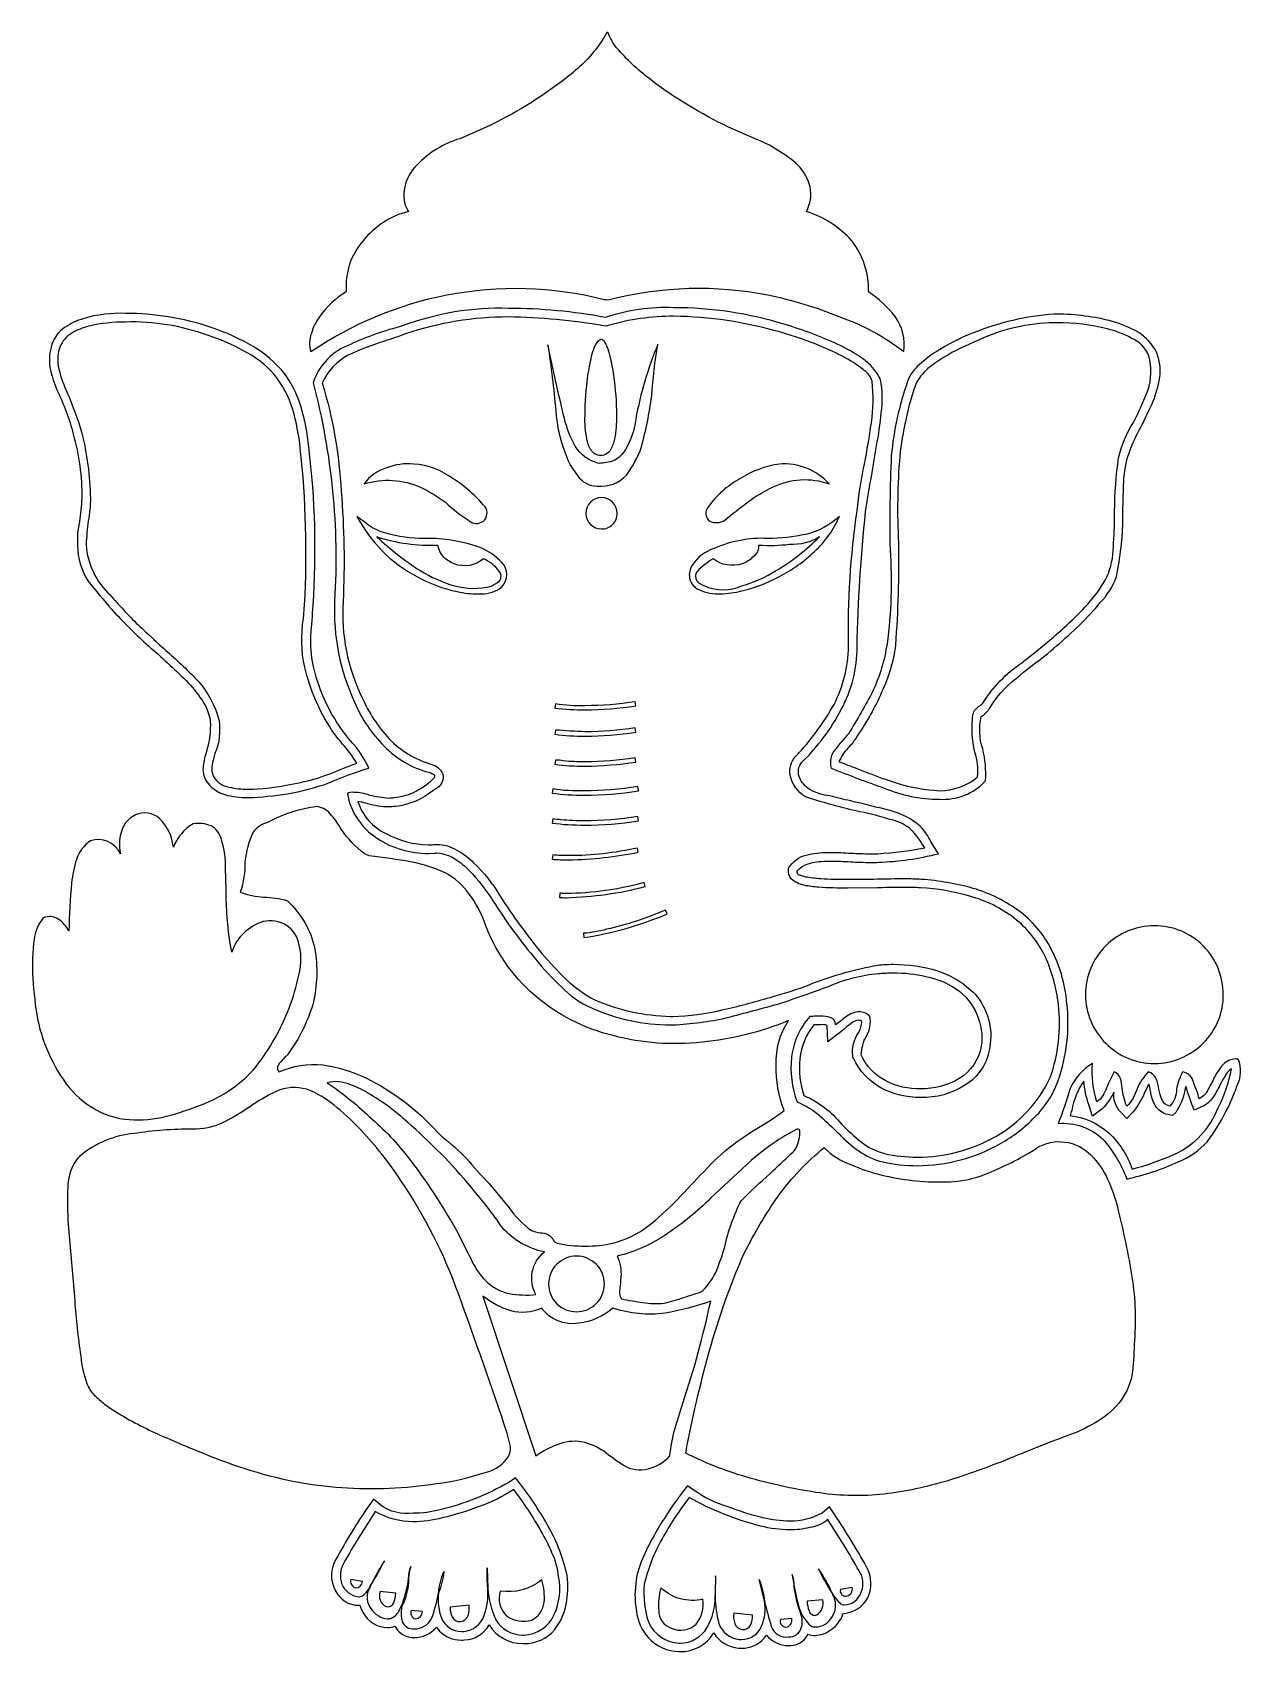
# Model space of a CAD drawing. Extents: x 7 to 103, y 10 to 139.
import ezdxf

# ---------------------------------------------------------------- set-up
doc = ezdxf.new("R2010")
doc.units = 0

msp = doc.modelspace()

# ---------------------------------------------------------------- linework, layer by layer
at = {"layer": '_____1', "color": 0}
for points in [[(76.1828, 113.3232, 0.18988), (75.51243, 116.0877, 0.08124), (73.3769, 118.082, 0.17641), (72.04461, 122.12603, 0.13533), (68.4462, 124.4574, 0.17831), (68.73744, 126.40625, 0.12556), (67.77164, 128.14197, 0.08571), (64.3687, 130.2354, -0.05139), (57.89762, 133.62146, -0.03788), (54.98387, 135.82663, -0.03671), (53.68763, 137.11418, -0.12409), (52.7149, 138.6487, 0.57249), (52.5778, 138.6196, -0.08382), (50.2993, 135.80997, -0.03139), (47.38918, 133.61215, -0.05186), (40.9322, 130.2354, 0.13141), (37.52831, 128.14125, 0.15221), (36.56247, 126.40534, 0.20983), (36.8534, 124.4574, 0.16372), (33.25756, 122.12771, 0.20508), (31.9244, 118.082, 0.10441), (29.78836, 116.08789, 0.09269), (29.149, 114.77328, 0.17896), (29.1185, 113.3232, -0.10119), (39.9122, 117.8263, -0.11099), (52.3798, 117.4773, 0.1204), (52.924, 117.4802, -0.11267), (65.3878, 117.8263, -0.04667), (71.01475, 116.1189, -0.08095), (76.1828, 113.3232)], [(33.7083, 80.2595, 0.06222), (32.61951, 82.02799, -0.04645), (31.3266, 83.6599, -0.09268), (29.287, 88.4203, -0.05801), (29.1103, 90.79624, 0.00955), (29.2874, 93.1796, 0.04697), (28.9478, 105.7568, 0.05458), (28.30402, 109.00719, 0.10783), (26.75023, 111.9087, 0.08047), (24.16389, 113.95303, 0.03747), (21.1294, 115.2773, 0.07978), (14.4047, 116.3571, 0.08529), (11.07499, 115.94578, 0.09527), (9.55956, 115.2307, 0.15866), (8.5501, 113.9161, 0.11949), (8.40097, 112.07067, 0.0443), (8.94377, 110.28262, -0.05095), (10.249, 106.776, -0.06851), (10.9301, 101.6793, -0.01192), (10.74151, 99.80965, 0.07268), (10.5897, 97.938, 0.13595), (11.41294, 95.11654, 0.01047), (13.3106, 92.8384, 0.0171), (16.0298, 90.1175, -0.02221), (19.01971, 87.38389, -0.04934), (20.33269, 85.84501, -0.12015), (21.1294, 83.9992, -0.07976), (20.83733, 81.60276, 0.06073), (20.56689, 80.41596, 0.17108), (20.7902, 79.2391, 0.16594), (22.26948, 78.14664, 0.06377), (24.1313, 77.9082, 0.02857), (27.2478, 78.2199, 0.04228), (30.52826, 79.07349, -0.02823), (33.7083, 80.2595)], [(71.02378, 51.22662, 0.05182), (72.60808, 49.85195, 0.10195), (74.504, 48.9825, 0.05418), (77.2626, 48.6827, 0.12995), (83.86305, 50.44607, 0.07534), (86.58398, 52.55487, 0.11244), (88.4356, 55.4418, 0.11153), (89.1287, 61.5618, 0.0909), (88.0246, 65.59241, 0.11666), (85.42544, 68.84081, 0.08601), (81.69231, 70.70656, 0.04985), (77.5641, 71.4203, 0.01295), (76.2405, 71.4546, 0.00715), (74.0683, 71.426, -0.00549), (71.7198, 71.4002, -0.02277), (69.58847, 71.4578, -0.03561), (68.53412, 71.58284, -0.06218), (68.02359, 71.72633, -0.46419), (67.7057, 72.0998, -0.1453), (68.94083, 72.75803, -0.04053), (70.3631, 72.8735, -0.01002), (71.9436, 72.8188, 0.0166), (73.5487, 72.7655, 0.05151), (74.1636, 72.7798, 0.05553), (78.9237, 73.4595, -0.00985), (78.23609, 74.57911, 0.07319), (77.48022, 75.64958, 0.10735), (75.1841, 76.8603, 0.00408), (71.93577, 77.65181, -0.0087), (70.31132, 78.04599, -0.11519), (68.7248, 78.5607, -0.17368), (67.90246, 79.51757, -0.28868), (68.0911, 80.7214, 0.08003), (71.19952, 84.89563, 0.13218), (72.4645, 89.9068, -0.0197), (73.1445, 100.6155, -0.00219), (74.01645, 105.8456, 0.02426), (74.38428, 108.4707, 0.08346), (74.3339, 111.1134, 0.12378), (72.89216, 112.78498, 0.03571), (70.94663, 113.89696, 0.0373), (66.75092, 115.471, 0.07564), (57.9094, 116.8145, 0.09083), (52.491, 116.0408, 0.04645), (44.8007, 116.7568, 0.0978), (36.3817, 115.3653, 0.04561), (32.25583, 113.89975, 0.22901), (29.287, 110.8577, -0.08008), (30.9874, 93.5184, 0.11947), (32.60131, 85.43304, 0.09527), (34.924, 82.00635, 0.13688), (38.4671, 79.9187, -0.08709), (38.78753, 79.79719, -0.43744), (38.9125, 79.51361, -0.0379), (38.4237, 79.0284, -0.14308), (35.7479, 77.8807, -0.03129), (35.3105, 77.8533, -0.04765), (33.7807, 78.0886, 0.0971), (32.5132, 78.3267, 0.17374), (32.0078, 78.2199, 0.20546), (34.32747, 74.70702, 0.1479), (38.4442, 73.4799), (38.9319, 73.5044, -0.02315), (39.1197, 73.5131, -0.12024), (40.54061, 73.05107, -0.05367), (41.7102, 72.09931, -0.04535), (43.5667, 69.7215, 0.03453), (47.00809, 65.01137, 0.03506), (49.00523, 62.88639, 0.1082), (51.3856, 61.2226, 0.10737), (57.657, 59.8602, -0.02684), (57.846, 59.8631, 0.04475), (62.14571, 60.4418, 0.00367), (66.3448, 61.5618, 0.00368), (70.2102, 62.9141, -0.08511), (74.1636, 63.9419, -0.02288), (75.3342, 63.9955, -0.0589), (77.93665, 63.70775, -0.09785), (80.35001, 62.70573, -0.27925), (82.3302, 58.1626, -0.21306), (80.57601, 55.59722, -0.13326), (77.508, 54.7777, -0.13043), (74.74066, 55.43437, -0.1766), (72.8053, 57.4826, -0.13115), (73.22012, 58.99642, 0.18213), (73.4836, 60.5414, 0.20164), (72.6208, 60.908, 0.12177), (71.61748, 60.53529, -0.00561), (70.7645, 59.8631, 0.30512), (70.33591, 60.45948, 0.06278), (69.5591, 60.5574, -0.03125), (69.1606, 60.5484, -0.00879), (68.7625, 60.5414), (68.7248, 60.5414, 0.15259), (67.26269, 57.29784, 0.1124), (67.7057, 53.7413, -0.0786), (69.4965, 52.66679, -0.00702), (71.02378, 51.22662)], [(71.2321, 51.9763, 0.02097), (72.78363, 50.56535, 0.09628), (74.6514, 49.6466, 0.05428), (77.2626, 49.3622, 0.13023), (83.47041, 51.00565, 0.1541), (87.8006, 55.6742, 0.11458), (88.4503, 61.4837, 0.07687), (87.40718, 65.28409, 0.11502), (84.94331, 68.33723, 0.10011), (81.41213, 70.07731, 0.05907), (77.515, 70.7431, 0.023), (76.2405, 70.775, 0.00601), (74.2037, 70.7505), (74.0802, 70.7476), (71.7198, 70.7185, -0.01541), (69.40839, 70.78978, -0.02896), (68.26327, 70.9456, -0.12335), (67.2482, 71.4546, -0.22281), (67.0338, 72.2099), (67.062, 72.383), (67.1718, 72.5229, -0.18919), (68.63871, 73.38978, -0.07348), (70.3631, 73.5535, -0.01696), (71.9755, 73.4988, 0.00737), (73.5487, 73.448, 0.00879), (74.1289, 73.4582, 0.03401), (77.8411, 73.9173, -0.03654), (77.7343, 74.0875, 0.06776), (76.63299, 75.48773, 0.11262), (74.9963, 76.2065, 0.0226), (72.3577, 76.8558, -0.02323), (68.3742, 77.9772, -0.20808), (67.1558, 79.6908, -0.22383), (67.5772, 81.1645, -0.00858), (67.8528, 81.466, 0.05701), (70.64514, 85.31308, 0.11373), (71.7861, 89.8954, -0.0395), (72.4677, 100.6862, -0.02712), (73.0606, 104.3915, 0.00752), (73.611, 107.6724, 0.05815), (73.6641, 110.9862, 0.19571), (73.04083, 111.82631, 0.04305), (72.17957, 112.44892, 0.03766), (70.30056, 113.4411, 0.03931), (66.30656, 114.8905, 0.06616), (57.9094, 116.1349, 0.07051), (52.7046, 115.3972), (52.5459, 115.3423), (52.3773, 115.3731, 0.03691), (44.8007, 116.0772, 0.0818), (36.6226, 114.7302, -0.01391), (34.9668, 114.169, 0.03062), (32.08018, 113.05125, 0.16047), (30.0047, 110.8405, -0.0605), (31.51389, 102.22768, -0.03337), (31.6658, 93.4766, 0.12864), (33.17341, 85.84079, 0.07871), (35.32374, 82.57934, 0.12946), (38.6434, 80.577, -0.21632), (39.5931, 79.7816, -0.36343), (38.9535, 78.582), (38.8648, 78.5087, -0.14423), (35.8346, 77.2052, 0.00542), (35.3105, 77.1749, -0.07649), (33.6146, 77.429), (33.4746, 77.465, 0.01221), (32.838, 77.6123, 0.21016), (35.09462, 75.05235, 0.12133), (38.4442, 74.1595, 0.02419), (38.8656, 74.1799, -0.01577), (39.1197, 74.1914, -0.14168), (40.70369, 73.74011, -0.07375), (42.0274, 72.7379, -0.06812), (44.1035, 70.1441), (44.1371, 70.091, 0.03085), (47.45083, 65.53649, 0.02442), (49.36794, 63.47386, 0.06628), (51.6523, 61.8474, 0.09603), (57.657, 60.5397, 0.00471), (57.8374, 60.5414, 0.05711), (61.75046, 61.05139, 0.01868), (65.574, 62.0512), (66.1599, 62.2144, 0.02954), (69.0121, 63.1956, -0.04099), (74.1027, 64.619, -0.01936), (75.3341, 64.675, -0.07315), (78.84813, 64.15812, -0.12231), (81.8393, 62.2967, -0.22997), (82.9943, 58.0701, -0.2276), (81.03035, 55.07329, -0.15049), (77.508, 54.0965, -0.12013), (74.36684, 54.86228, -0.15836), (72.1817, 57.2113), (72.1413, 57.3009), (72.1302, 57.4004, -0.1812), (72.5786, 59.2452, 0.12016), (72.8527, 60.1646, 0.11676), (72.6208, 60.228, 0.19286), (72.00492, 59.97561, 0.03444), (71.4731, 59.5611), (71.1785, 59.3246), (70.1426, 58.5251), (70.0848, 59.8258, 0.09538), (69.5591, 59.8757, 0.00922), (69.1794, 59.8687, 0.00992), (69.0383, 59.8659, 0.15096), (67.9341, 57.17282, 0.11164), (68.2486, 54.261, -0.12311), (71.2321, 51.9763)], [(82.6621, 79.2391, 0.07516), (82.44716, 81.789, -0.14498), (82.3302, 84.3412, 0.08832), (83.0086, 85.0196, -0.06797), (84.5191, 86.9006, -0.01092), (86.4005, 88.4203, 0.03133), (90.11258, 91.60779, 0.03106), (91.77813, 93.39917, 0.10554), (93.0553, 95.4729, 0.04834), (93.57409, 100.09116, -0.01451), (93.61978, 102.42302, -0.05464), (93.8773, 104.7376, -0.04161), (94.72624, 106.83334, 0.02082), (95.73185, 108.86327, 0.07315), (96.44316, 111.00793, 0.15198), (96.2589, 113.2365, 0.143), (94.78552, 114.85798, 0.06044), (92.74071, 115.72597, 0.06461), (88.3345, 116.2977, -0.02177), (88.1038, 116.2965, 0.07904), (81.68297, 114.80966, 0.05194), (78.73677, 113.31128, 0.0521), (77.42768, 112.30259, 0.14094), (76.4803, 110.9645, 0.05992), (75.1841, 105.0768, 0.01576), (75.0857, 97.59367, -0.05216), (74.8449, 90.1175, -0.07117), (73.72249, 86.37908, -0.02243), (71.7832, 82.9787, 0.02659), (70.7614, 81.75187, 0.28045), (70.4236, 80.2595, 0.01583), (74.6268, 78.67353, 0.10042), (79.0105, 77.7841, 0.22768), (82.6621, 79.2391)], [(32.75, 80.6506, 0.05142), (31.6253, 82.1661, -0.02042), (30.7595, 83.2864, -0.08569), (28.6246, 88.2674, -0.09871), (28.5268, 92.133), (28.6103, 93.2152, 0.04079), (28.2723, 105.6773, 0.03913), (27.67711, 108.7406, 0.09446), (26.21811, 111.47757, 0.10103), (23.77056, 113.39253, 0.04784), (20.904, 114.6366, 0.0924), (14.4047, 115.6771, 0.05474), (11.4814, 115.35607, 0.06625), (10.12364, 114.79656, 0.15279), (9.1909, 113.691, 0.1667), (9.17855, 111.68689, 0.04865), (9.8881, 109.7808, -0.02595), (10.9085, 106.9475, -0.057), (11.6085, 101.6793, -0.05397), (11.4366, 99.8925, 0.0193), (11.2681, 97.9871, 0.19054), (13.1821, 94.0003, -0.00794), (13.8245, 93.2831, 0.03362), (16.1697, 90.9186), (16.495, 90.6142, 0.01243), (17.733, 89.494, -0.02094), (20.20818, 87.11354, -0.11401), (21.7975, 84.1162, -0.14662), (21.4915, 81.4215, 0.01802), (21.26321, 80.50199, 0.14162), (21.3774, 79.5811, 0.2282), (22.61467, 78.75201, 0.07536), (24.1313, 78.5882, 0.05044), (27.141, 78.8926, 0.06738), (31.6457, 80.2276), (32.75, 80.6506)], [(82.0271, 79.5566, 0.11991), (81.8107, 81.5168, -0.08857), (81.6662, 84.5044, -0.22825), (82.2149, 85.1902, 0.02331), (82.4456, 85.4139, -0.10414), (85.5491, 88.618, -0.01682), (85.9819, 88.9572, 0.02491), (89.55486, 92.01036, 0.0228), (91.16614, 93.72047, 0.06626), (92.4194, 95.6963, 0.086), (92.8342, 98.14914, 0.01511), (92.91, 100.6428, -0.03341), (93.228, 104.8936, -0.0897), (94.4112, 107.6938, 0.02598), (95.55253, 110.2467, 0.14742), (95.6239, 112.9865, 0.21165), (94.22766, 114.39776, 0.07037), (92.34397, 115.12631, 0.06744), (88.3345, 115.6182, 0.00393), (88.1181, 115.6165, 0.10553), (82.1048, 114.23455, 0.03593), (79.32696, 112.86407, 0.03433), (78.06883, 111.96067, 0.0959), (77.1238, 110.7452, 0.05682), (75.8608, 105.0162, 0.0341), (75.7557, 98.1573, -0.02056), (75.5188, 90.0267, -0.07759), (74.41902, 86.27415, -0.04634), (72.5078, 82.8519), (72.3597, 82.6182, -0.06363), (71.7313, 81.8384, 0.0777), (71.0328, 80.7676, -0.00682), (72.4432, 80.2235, 0.01599), (75.65502, 79.05369, 0.06019), (79.0105, 78.4625, 0.17575), (82.0271, 79.5566)], [(56.6554, 113.9161, 0.05186), (54.8985, 107.9695, -0.10714), (54.07492, 105.56602, -0.14931), (53.19169, 104.66808, -0.08338), (51.9526, 104.4549, -0.19862), (50.09946, 105.80796, -0.06619), (49.2334, 108.0244, -0.00923), (47.9299, 113.86, -0.01187), (48.5534, 108.6479, 0.07996), (49.37191, 105.07947, 0.08873), (50.27915, 103.49095, 0.25009), (51.8405, 102.6424, 0.23013), (54.15893, 103.51722, 0.07256), (55.3535, 105.7568, 0.03128), (56.17068, 109.80712, -0.0253), (56.6554, 113.9161)], [(53.3699, 108.2522, -0.04), (53.22075, 106.3907, -0.07166), (52.8998, 105.51789, -0.24491), (52.1249, 105.0772, -0.26137), (51.34755, 105.51731, -0.11242), (51.02568, 106.39042, -0.06127), (50.8762, 108.2522, -0.03625), (51.10509, 111.40473, -0.0217), (51.39831, 112.95829, -0.02769), (51.63402, 113.71262, -0.14151), (52.1039, 114.3107)], [(52.1245, 114.3117, -0.33421), (52.42807, 114.08321, -0.05532), (52.60605, 113.73091, -0.03855), (52.84368, 112.9774)], [(52.84368, 112.9774, -0.02982), (53.1384, 111.42448, -0.03521), (53.3699, 108.2729)], [(42.9346, 100.9992, 0.0791), (40.41568, 103.22745, 0.14196), (37.2822, 104.3972, 0.11732), (35.11126, 104.09388, 0.15789), (33.3302, 102.8236, -0.18241), (37.82223, 102.55121, -0.04765), (39.80009, 101.36333, 0.05149), (41.6171, 99.9359, 0.36202), (42.80855, 99.8637, 0.38622), (42.9346, 100.9992)], [(70.2535, 102.8236, 0.23251), (66.3015, 104.3972, 0.10612), (63.1689, 103.22653, 0.11286), (60.6507, 100.9992, 0.43437), (60.77565, 99.86489, 0.25967), (61.9673, 99.9359, -0.01669), (63.78356, 101.36223, -0.05981), (65.76097, 102.5504, -0.20697), (70.2535, 102.8236)], [(52.1809, 101.7341, 0.41214), (50.933, 100.487, 0.41135), (52.1809, 99.2415, 0.41881), (53.4264, 100.487, 0.41233), (52.1809, 101.7341)], [(42.73582, 97.69098, 0.09091), (38.4671, 98.4908, -0.06643), (35.43232, 98.81227, -0.0706), (33.99768, 99.32839, -0.00558), (32.7717, 100.2329, 0.15048), (37.52766, 95.46266, 0.07347), (40.73143, 94.272, 0.06238), (42.43247, 94.09018, 0.1614), (44.0761, 94.497, 0.40584), (44.4471, 96.37667, 0.11558), (42.73582, 97.69098)], [(69.09307, 97.45733, 0.10734), (71.066, 100.2329, -0.1268), (68.40511, 98.812, -0.05082), (65.3719, 98.4908, 0.1154), (61.12379, 97.69957, 0.17219), (59.40282, 96.39155, 0.43302), (59.7632, 94.497, 0.11275), (61.41281, 94.09006, 0.05142), (63.11349, 94.27335, 0.06626), (66.31627, 95.46566, 0.07242), (69.09307, 97.45733)], [(42.8033, 96.8775, -0.28243), (40.4895, 96.4773, -0.26985), (39.1904, 97.938, -0.09368), (34.3449, 98.618, 0.04525), (37.7875, 95.9417, 0.06849), (40.50872, 94.73557, 0.13262), (43.4382, 94.709, 0.08836), (44.1038, 95.15746, 0.38108), (44.05225, 95.89996, 0.13271), (42.8033, 96.8775)], [(69.4941, 98.618, -0.14319), (67.11688, 97.99858, -0.04144), (64.6502, 97.938, -0.26888), (64.21584, 97.02984, -0.11457), (63.3511, 96.4773, -0.24819), (61.0373, 96.8771, 0.05837), (59.77039, 95.87747, 0.30741), (59.75289, 95.13462, 0.14511), (60.3995, 94.709, 0.20944), (63.32989, 94.73553, 0.07234), (66.0523, 95.9422, 0.0613), (69.4941, 98.618)], [(48.5247, 85.3591), (48.4687, 85.0216), (48.4683, 85.0212, 0.03047), (50.8831, 84.8739, 0.03447), (54.8972, 85.1902), (54.8436, 85.5277, -0.03982), (50.8831, 85.2118, -0.05072), (48.5247, 85.3591)], [(48.5247, 83.2733), (48.4687, 82.9398), (48.4683, 82.9398, 0.03097), (50.8831, 82.7901, 0.03401), (54.8972, 83.1101), (54.8436, 83.4435, -0.0393), (50.8831, 83.1317, -0.00317), (48.5247, 83.2733)], [(48.5247, 80.8945), (48.4687, 80.5586), (48.4683, 80.5582, 0.03072), (50.8831, 80.4097, 0.03397), (54.8972, 80.73), (54.8436, 81.0647, -0.03965), (50.8831, 80.7501, -0.02091), (49.1483, 80.8237, 0.07662), (48.5247, 80.8945)], [(48.3112, 78.5996), (48.2547, 78.2645, 0.03104), (50.8299, 78.1045, 0.04092), (55.1084, 78.4453), (55.0572, 78.7812, -0.03967), (50.8303, 78.4453, -0.04636), (48.3112, 78.5996)], [(66.6852, 53.0618, -0.1018), (66.05929, 56.67753, -0.15834), (67.0244, 60.2006, -0.07385), (60.16033, 58.49236, -0.0922), (53.1162, 59.00811, -0.11885), (46.85812, 62.22913, -0.12814), (42.8867, 68.0194, 0.078), (41.67753, 70.25319, 0.11608), (39.7821, 71.9308, 0.06606), (36.62252, 72.88755, 0.0074), (34.98141, 73.11782, -0.01556), (34.16115, 73.23527, -0.14251), (33.3679, 73.4595, -0.08673), (31.52834, 75.40154, 0.04904), (30.74979, 76.50223, 0.19384), (29.6279, 77.2007, 0.06694), (26.93856, 76.52521, 0.02562), (25.66903, 75.94678, 0.16799), (24.527, 75.1599, 0.08937), (23.88131, 72.82186, -0.07957), (23.5078, 70.3998, 0.06461), (25.3619, 69.99661, -0.07989), (27.2478, 69.7215, -0.15042), (29.41979, 65.94254, -0.09916), (29.287, 61.5618, -0.08669), (27.2478, 57.4826, 0.03035), (26.6771, 56.87428, 0.43326), (26.5695, 56.123, -0.13275), (30.0573, 56.68033, -0.07674), (33.46876, 55.65383, -0.09509), (39.1471, 51.363), (39.4875, 51.0238, -0.04085), (41.45355, 49.25315, 0.00788), (43.2275, 47.2837), (44.84794, 45.33708, 0.08726), (46.6268, 43.5442, 0.09384), (47.29958, 43.35509, -0.13109), (47.9863, 43.2049, -0.02504), (48.32684, 42.86418, 0.24487), (48.6659, 42.5237, 0.10257), (53.0872, 42.5237, 0.09764), (55.86898, 43.87571, 0.03203), (58.17661, 45.96561, -0.00465), (60.32299, 48.22503, -0.04404), (62.6048, 50.3438, -0.02157), (64.63472, 51.71791, 0.03325), (66.6852, 53.0618)], [(22.0214, 74.5232, 0.22376), (21.18713, 75.66504, 0.13239), (19.7694, 75.8411, 0.16312), (18.1962, 73.9705, 0.14187), (17.44626, 75.8548, 0.28594), (15.67728, 76.68882, 0.25053), (14.14529, 75.47083, 0.13843), (13.9902, 73.4595, 0.3767), (11.6085, 74.4803, 0.16646), (10.50227, 73.00507, 0.03998), (10.11481, 71.14248, 0.02298), (9.9097, 67.3398, 0.10725), (9.0612, 68.26192, 0.26376), (7.8701, 68.3614, 0.12982), (7.18089, 66.88989, 0.03206), (7.02068, 65.23045, 0.04689), (7.1906, 61.9022, 0.12147), (9.22048, 55.87885, 0.10234), (11.38461, 53.5476, 0.13347), (14.3294, 52.3818, 0.07844), (17.28161, 52.5153, 0.02885), (20.1102, 53.4022, 0.12424), (24.54704, 56.29994, 0.0784), (27.2478, 60.8818, 0.04664), (28.06846, 63.48623, 0.14368), (28.1832, 66.195, 0.44355), (25.335, 68.0628, 0.24501), (22.8294, 65.6406, -0.04271), (22.38671, 70.07891, 0.01052), (22.33022, 72.31451, 0.09104), (22.0214, 74.5232)], [(48.3112, 76.2208), (48.2547, 75.8845, 0.03049), (50.8299, 75.7273, 0.0411), (55.1084, 76.0666), (55.0572, 76.4012, -0.03951), (50.8299, 76.0666, -0.02607), (48.9752, 76.1447, -0.01527), (48.3112, 76.2208)], [(48.3087, 73.3559), (48.2719, 73.018, 0.01974), (49.5886, 72.966, 0.0466), (55.1043, 73.5781), (55.0331, 73.9099, -0.05537), (49.5889, 73.3052, -0.03122), (48.3087, 73.3559)], [(48.8672, 70.3147), (48.8439, 69.9756, 0.00928), (49.3705, 69.9653, 0.05646), (55.6452, 70.8417), (55.5597, 71.1703, -0.06951), (49.3705, 70.3057, 0.00597), (48.9937, 70.3102, 0.20335), (48.8672, 70.3147)], [(50.7583, 67.1377), (50.7878, 66.7968, 0.06256), (57.3816, 68.6704), (57.2487, 68.9838, -0.04671), (52.5836, 67.4524, -0.04331), (50.7583, 67.1377)], [(92.20445, 58.40445, 0.20105), (96.0715, 56.8018, 0.19705), (99.94092, 58.40122, 0.20075), (101.5419, 62.2704, 0.1968), (99.94077, 66.13833, 0.20043), (96.0711, 67.7367, 0.19886), (92.20458, 66.13568, 0.20126), (90.6008, 62.2704, 0.20042), (92.20445, 58.40445)], [(88.4356, 52.0442), (88.4647, 52.0442, -0.20411), (91.94566, 50.82866, -0.09311), (93.8773, 47.6217, 0.04979), (97.9622, 48.9825, 0.11525), (100.25774, 50.58893, 0.04915), (101.7444, 52.9779, 0.04599), (102.60996, 54.99339, 0.2259), (102.7251, 57.1422, 0.03238), (102.523, 57.1553, 0.18841), (101.5213, 56.71829, 0.0592), (100.88438, 55.80228, -0.02045), (100.36438, 54.81076, -0.21055), (99.6219, 53.9977, 0.04093), (99.18831, 55.23127, 0.33737), (98.3084, 56.123, 0.07186), (97.81929, 54.75016, -0.21087), (97.2838, 53.4022, -0.22129), (96.6582, 53.94056, -0.03789), (96.43184, 54.76395, 0.08128), (96.20463, 55.58716, 0.24893), (95.5806, 56.123, 0.08194), (94.69293, 54.78917, -0.12619), (93.8773, 53.4022, -0.07639), (93.50633, 54.8503, 0.07988), (93.36907, 55.59492, 0.26829), (92.8671, 56.123, 0.01459), (92.26509, 54.87678, -0.15576), (91.4956, 53.7413, -0.0931), (91.1638, 56.8013, 0.16575), (89.35144, 54.72651, -0.02105), (88.4356, 52.0442)], [(47.6472, 41.8437, -0.16487), (44.28901, 43.78486, 0.0281), (41.8663, 46.9417, 0.04062), (36.75556, 52.15484, 0.05041), (33.83657, 54.33265, 0.06132), (32.19557, 55.11996, 0.16994), (30.4044, 55.2728, -0.04094), (33.98283, 52.37436, -0.05359), (37.1058, 48.9825, -0.03662), (40.8475, 43.2049, 0.0039), (41.81056, 41.30244, 0.09469), (42.99397, 39.53632, 0.14165), (44.84172, 38.53016, 0.06663), (46.9659, 38.4445, -0.36266), (47.6472, 41.8437)], [(89.3737, 52.6689, -0.15225), (92.45424, 51.28905, -0.12055), (94.2958, 48.4184, 0.04617), (97.6733, 49.5991, 0.19495), (101.1376, 53.281, 0.06341), (102.1912, 56.3771, 0.15753), (101.6577, 55.77859, 0.02486), (101.2677, 55.0695, -0.02644), (100.71732, 54.09643, -0.11969), (99.8819, 53.3736), (99.2183, 53.0806), (98.9724, 53.7732, 0.02638), (98.857, 54.137, 0.01379), (98.5538, 54.9758, -0.00401), (98.4818, 54.6612, -0.10111), (97.7601, 52.919), (97.5003, 52.6588), (97.1398, 52.7385, -0.2078), (96.15526, 53.44704, -0.11611), (95.768, 54.6275, 0.05335), (95.6382, 55.159, 0.03179), (95.2631, 54.4083, -0.06681), (94.3679, 52.9231), (93.8776, 52.4341), (93.401, 52.9276, -0.22614), (92.8524, 54.531, -0.09056), (91.9289, 53.2074), (91.1642, 52.61), (90.8606, 53.5253, -0.05517), (90.4711, 55.3956, 0.10878), (89.5039, 53.0777, 0.00671), (89.3737, 52.6689)], [(40.8475, 38.4445, 0.06296), (36.23704, 47.53274, 0.0434), (33.06487, 51.52951, 0.03487), (31.20471, 53.27621, 0.08154), (29.0607, 54.6493, 0.18021), (26.64726, 54.70183, 0.042), (24.47981, 53.51788, -0.04248), (22.36718, 52.22959, -0.12272), (19.9961, 51.5893, 0.03921), (15.35416, 51.27561, 0.1459), (11.0431, 49.6642, 0.14063), (10.12613, 48.49265, 0.06385), (9.80551, 47.02336, 0.02381), (9.84629, 44.00673), (10.3631, 37.9899, 0.02106), (10.84793, 33.56296, 0.06963), (11.33688, 31.39842, 0.11623), (11.91658, 30.46071, -0.02252), (12.7431, 29.7178, 0.03944), (16.28204, 27.69381, 0.01496), (20.03401, 26.07413, 0.05142), (27.8149, 23.5994, 0.05681), (35.33466, 23.08039, 0.02682), (39.0941, 23.44016, 0.05412), (42.773, 24.2778, 0.18014), (44.648, 25.37074, 0.19247), (44.96288, 26.38924), (44.6996, 27.4503, 0.00588), (40.8475, 38.4445)], [(67.90088, 50.9823, 0.07954), (67.92926, 51.37262, 0.5869), (67.6889, 51.5896, 0.056), (64.06742, 49.09551), (60.83605, 46.09414, -0.04869), (57.42674, 43.30388, -0.09678), (53.4264, 41.5045, -0.12235), (53.72159, 39.81905, 0.00683), (53.64689, 38.95147, 0.23925), (53.7656, 38.1037, 0.0146), (55.45685, 37.81929, 0.07082), (57.1664, 37.7645, 0.01947), (58.71672, 38.21374, 0.00527), (59.47996, 38.47739, 0.11014), (60.226, 38.7837, 0.09921), (61.32409, 40.38369, 0.01916), (61.97448, 42.23248, -0.06851), (63.2848, 45.9229, -0.01259), (65.53237, 48.03606, 0.00484), (66.66586, 49.08273, 0.01573), (67.21338, 49.62648, 0.15582), (67.6884, 50.2296, 0.05093), (67.90088, 50.9823)], [(69.8578, 50.1171, 0.11773), (71.98252, 48.77568, 0.0476), (74.36714, 47.95969, 0.06659), (79.3713, 47.3963, 0.1155), (83.34376, 48.30978, 0.04739), (86.9635, 50.2296, -0.35007), (91.22486, 49.3078, -0.09692), (92.46701, 47.34328, -0.04665), (93.1989, 45.1304, -0.01799), (94.29257, 39.85302, -0.06148), (94.4546, 34.4766, -0.03318), (94.29189, 32.02742, -0.12202), (93.23669, 29.83184, -0.09455), (91.35615, 28.26449, -0.0508), (89.1287, 27.2236, 0.01247), (84.38736, 25.34898, -0.01802), (79.58477, 23.64132, -0.04182), (74.60062, 22.60041, -0.06263), (69.5173, 22.6931, -0.03146), (64.05937, 23.85234, -0.05121), (58.8664, 25.8652, -0.0211), (60.73951, 33.9345, -0.03666), (63.5115, 41.7312, -0.03575), (66.2188, 46.28016, -0.06437), (69.8573, 50.1166)], [(52.408, 39.2951, 0.4162), (50.1962, 41.5045, 0.41655), (47.9863, 39.2948, 0.41905), (50.1962, 37.0833, 0.41652), (52.408, 39.2951)], [(60.8495, 37.9335, -0.04621), (57.2225, 36.9708, -0.11225), (53.0872, 37.3676, -0.15121), (50.3663, 36.177, -0.27931), (47.4205, 37.3676, -0.18043), (44.98234, 37.16192, -0.10364), (42.7733, 38.3304), (46.9659, 25.639, -0.06874), (48.68008, 26.54285, -0.13731), (50.58561, 26.78631, -0.09566), (52.35471, 26.0281, 0.02335), (53.9357, 24.9013, 0.20771), (55.88878, 24.60291, 0.13908), (57.6181, 25.639, -0.04661), (58.00283, 27.75957, -0.00815), (58.6369, 29.8319, 0.02905), (60.8495, 37.9335)], [(45.3567, 23.8981), (44.8269, 23.5372, -0.07283), (39.3824, 21.3691, -0.06741), (37.2188, 21.0847, -0.19812), (34.6542, 21.739), (34.0753, 22.2123), (33.6523, 21.5974, 0.02806), (31.129, 17.465, 0.28246), (31.0754, 14.9189, 0.28266), (32.9059, 13.7741), (32.9911, 13.7757, 0.06507), (33.2668, 13.1837, 0.27506), (35.1963, 12.0147, 0.12383), (35.7753, 12.1301, 0.09105), (35.9917, 11.7938, 0.21574), (37.301, 11.2136, 0.23466), (39.0821, 12.0467, 0.03219), (39.3071, 11.7562, 0.20562), (41.0566, 11.0131, 0.02047), (41.2992, 11.0218, 0.25599), (43.2591, 12.2181, 0.26084), (45.9341, 10.7345), (46.0158, 10.7358, 0.21842), (48.4523, 11.8228, 0.11683), (49.38802, 13.86859, 0.07187), (49.4556, 16.1357, 0.07309), (48.00481, 19.95744, 0.03567), (45.7495, 23.3916), (45.3567, 23.8981)], [(54.8985, 15.4974, 0.0803), (54.96839, 13.23103, 0.14595), (55.9046, 11.1862, 0.20096), (58.3382, 10.0995), (58.4221, 10.0979, 0.26585), (61.0967, 11.5802, 0.24141), (63.0582, 10.3834, 0.01751), (63.3008, 10.3749, 0.21536), (65.0499, 11.1199, 0.04521), (65.2737, 11.41, 0.22645), (67.0547, 10.577, 0.23607), (68.3656, 11.156, 0.07999), (68.5804, 11.4935, 0.09977), (69.1594, 11.3768, 0.23475), (71.0861, 12.5458, 0.07413), (71.3647, 13.1379), (71.4498, 13.1362, 0.24396), (73.2816, 14.281, 0.24783), (73.2283, 16.8271, 0.01857), (70.7043, 20.9579), (70.2902, 21.5814), (69.7006, 21.1024, -0.12553), (67.137, 20.4485, -0.05326), (64.975, 20.7312, -0.03126), (62.16931, 21.61122, -0.07899), (59.5292, 22.8993), (59.0006, 23.2585), (58.6086, 22.7537, 0.03372), (56.34978, 19.31922, 0.03277), (55.44799, 17.47231, 0.08544), (54.8985, 15.4974)], [(45.2123, 22.9759, -0.06966), (42.46656, 21.62691, -0.0341), (39.5452, 20.7084, -0.05465), (37.2188, 20.4064, -0.13278), (34.2177, 21.2177, 0.01743), (31.7235, 17.1389, 0.20733), (31.56406, 15.45146, 0.26917), (32.9059, 14.454, 0.1312), (33.1973, 14.5318, 0.14035), (33.8453, 15.3346, 0.0267), (34.9542, 17.3091, 0.03093), (33.8453, 15.3346, -0.01591), (33.7083, 15.0428, 0.27277), (33.86791, 13.50924, 0.21604), (35.1963, 12.6944, 0.11284), (35.5502, 12.7753, 0.17205), (36.13523, 13.40083, 0.05794), (36.47618, 14.19735, 0.04486), (36.8677, 15.8873, -0.10845), (36.315, 13.6256, 0.11264), (36.36791, 12.47305, 0.31741), (37.301, 11.8936, 0.26951), (38.6954, 12.7189, 0.0359), (39.2424, 14.7339, -0.06754), (39.6593, 16.4617, -0.07451), (39.2424, 14.7339, 0.11163), (39.47512, 12.74434, 0.29123), (41.0566, 11.6928, 0.0152), (41.244, 11.6985, 0.29667), (42.86104, 12.96005, 0.11146), (43.1494, 15.112, -0.02866), (43.1142, 16.7432), (43.1494, 15.112, 0.09144), (43.80266, 12.63262, 0.2681), (45.9336, 11.4158), (46.0032, 11.4158, 0.29045), (48.42467, 13.03188, 0.15403), (48.7801, 16.0632, 0.0887), (48.24371, 17.94384, 0.03433), (47.37199, 19.70087, 0.03428), (45.2123, 22.9759)], [(55.5756, 15.4242, 0.10753), (55.93272, 12.39352, 0.28472), (58.3521, 10.7791), (58.4221, 10.7779, 0.26791), (60.55447, 11.99779, 0.13583), (61.2076, 14.477, 0.06055), (61.49513, 12.32204, 0.28168), (63.1113, 11.0622, 0.01914), (63.3008, 11.0549, 0.30469), (64.88269, 12.10861, 0.15201), (65.115, 14.0973, -0.00317), (64.6996, 15.8223, -0.06821), (65.115, 14.0973, 0.00899), (65.6619, 12.081, 0.35753), (67.0547, 11.2582, 0.28208), (67.98813, 11.83531, 0.17979), (68.042, 12.9877, -0.0656), (67.4864, 15.2495, 0.0244), (67.87897, 13.55989, 0.1282), (68.8059, 12.1375, 0.11103), (69.1594, 12.0565, 0.28014), (70.48831, 12.87167, 0.25092), (70.6475, 14.405, -0.00267), (70.5104, 14.6979, 0.04909), (69.4003, 16.6725, 0.0309), (70.5104, 14.6979, 0.05062), (71.1568, 13.8956, 0.18389), (71.4498, 13.8146, 0.33155), (72.79209, 14.81472, 0.25833), (72.6306, 16.5023, 0.02026), (70.1381, 20.5827, -0.14561), (68.70349, 19.946, -0.06551), (67.137, 19.7673, -0.06518), (64.8118, 20.0717, -0.06735), (59.145, 22.338, 0.03539), (56.98575, 19.06318, 0.07172), (55.5756, 15.4242)], [(37.0498, 16.8558, 0.08128), (36.8681, 15.8873, -0.07077), (37.0498, 16.8558)], [(33.2124, 15.6664), (32.2779, 15.8366, 0.38971), (32.6588, 15.157, 0.39268), (33.2124, 15.6664)], [(47.4483, 15.792, -0.2075), (44.1338, 14.9013, 0.28164), (44.65219, 12.92621, 0.23759), (46.6427, 12.6052, 0.2559), (47.62863, 13.99658, 0.09348), (47.4483, 15.792)], [(61.2424, 16.1054, 0.01629), (61.2084, 14.477, 0.02211), (61.2424, 16.1054)], [(67.3043, 16.2179, -0.01024), (67.4868, 15.2495, 0.10873), (67.3043, 16.2179)], [(35.69433, 13.96408, 0.07922), (35.846, 14.731), (34.6149, 14.8596, 0.39622), (35.083, 13.6702, 0.37835), (35.69433, 13.96408)], [(56.9078, 15.157, 0.10815), (56.72755, 13.36098, 0.33386), (57.7147, 11.9685, 0.31435), (59.70584, 12.28825, 0.20411), (60.2236, 14.2634, -0.25531), (56.9078, 15.157)], [(68.66065, 13.32865, 0.48026), (69.2739, 13.0311, 0.33699), (69.7433, 14.2205), (68.5096, 14.0945, 0.10029), (68.66065, 13.32865)], [(71.1425, 15.0285, 0.58814), (71.6974, 14.5192, 0.38603), (72.0799, 15.1987), (71.1425, 15.0285)], [(37.9724, 13.2863), (37.08, 13.3715, 0.46399), (37.4193, 12.6915, 0.35299), (37.9724, 13.2863)], [(41.6674, 13.7958), (40.1806, 13.6256, 0.13862), (40.3365, 12.84662, 0.31969), (40.9887, 12.4779, 0.27409), (41.59374, 12.97425, 0.11254), (41.6674, 13.7958)], [(62.6858, 13.1592, 0.12892), (62.76172, 12.33858, 0.29956), (63.3683, 11.8417, 0.30403), (64.01926, 12.20741, 0.11409), (64.1743, 12.9877), (62.6858, 13.1592)], [(66.3849, 12.6485, 0.59292), (66.9373, 12.0536, 0.38765), (67.2773, 12.7336), (66.3849, 12.6485)]]:
    msp.add_lwpolyline(points, format="xyb", dxfattribs=at)

doc.saveas('drawing.dxf')
